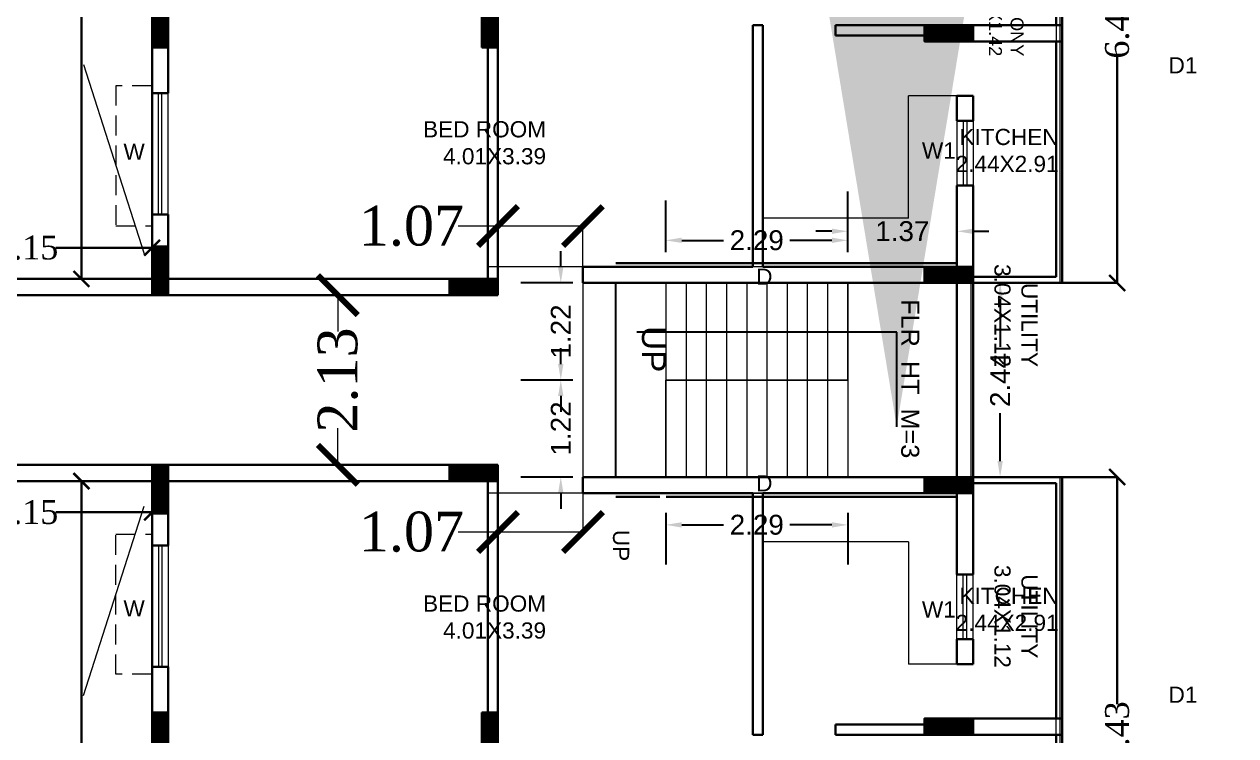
# Model space of a CAD drawing. Header units: metres. Extents: x 0 to 63445, y 32325 to 32915.
# Drawn here: x 63221.24 to 63236.46, y 32786.55 to 32795.49 of the extents above; entities that cross this region are included whole.
import ezdxf

# ---------------------------------------------------------------- set-up
doc = ezdxf.new("R2010")
doc.units = ezdxf.units.M
doc.header["$MEASUREMENT"] = 0
doc.header["$PDMODE"] = 34
doc.header["$PDSIZE"] = -10
for name, pattern in [('CONTINULUS', [0]), ('DASHED', [0.75, 0.5, -0.25]), ('DASHED2', [0.375, 0.25, -0.125])]:
    doc.linetypes.add(name, pattern=pattern)
doc.layers.get('0').update_dxf_attribs({"lineweight": 25})
for name, color, linetype, lineweight in [('BLK_1_FLR_0_BLT_UP_AREA_EXISTING', 14, 'DASHED', 9), ('BLK_1_FLR_0_EXIT_WIDTH_DOOR', 7, 'Continuous', 0), ('BLK_1_FLR_0_EXIT_WIDTH_STAIR', 7, 'Continuous', 0), ('BLK_1_FLR_0_STAIR_2', 7, 'Continuous', 0), ('BLK_1_FLR_0_STAIR_2_FLIGHT_2', 7, 'Continuous', 0), ('BLK_1_FLR_0_STAIR_2_LANDING_1', 7, 'Continuous', 0), ('BLK_1_FLR_0_UNITFA', 7, 'Continuous', 0), ('COLUMN', 1, 'Continuous', 30), ('DIM', 56, 'Continuous', 20), ('elev', 252, 'Continuous', 20), ('hatch', 251, 'Continuous', 20), ('STEPS', 114, 'Continuous', 20), ('TEXT-2', 65, 'Continuous', 18), ('wall', 7, 'Continuous', 30), ('window', 154, 'Continuous', 9)]:
    doc.layers.add(name, color=color, linetype=linetype, lineweight=lineweight)
doc.layers.add('BLK_1_FLR_0_STAIR_2_FLIGHT_1', color=7, linetype='Continuous', lineweight=0, true_color=0xffffff)
doc.layers.add('text', color=65, linetype='Continuous')
doc.styles.add('AutoDCRFont', font='arial.ttf')
doc.styles.add('PreDCRFont', font='arial.ttf', dxfattribs={"height": 0.25})
doc.styles.add('small int', font='arial.ttf', dxfattribs={"height": 18})
doc.styles.get("Standard").update_dxf_attribs({"font": 'arial.ttf', "height": 0.4})
doc.styles.add('style2', font='arial.ttf', dxfattribs={"height": 0.25})
doc.styles.add('TNR', font='times.ttf', dxfattribs={"height": 0.5})
doc.dimstyles.new('ARCHANA', dxfattribs={"dimscale": 0, "dimtxt": 0.5, "dimasz": 0.5, "dimexe": 0, "dimexo": 0, "dimgap": 0, "dimtad": 0, "dimzin": 0, "dimdsep": 46, "dimtxsty": 'TNR', "dimblk": 'ARCHTICK', "dimcen": 0.09, "dimclrd": 36, "dimclre": 36, "dimclrt": 7, "dimadec": 0, "dimazin": 0, "dimtfac": 1, "dimtofl": 0, "dimtmove": 0, "dimatfit": 3, "dimldrblk": 'ARCHTICK', "dimfxl": 1, "dimfrac": 2, "dimtolj": 1, "dimtzin": 0, "dimlwd": -1, "dimlwe": -1, "dimarcsym": 0})
doc.dimstyles.new('Copy of Standard2', dxfattribs={"dimtxt": 0.25, "dimasz": 0.2, "dimexe": 0.5, "dimexo": 0.3, "dimgap": 0.09, "dimtad": 0, "dimtoh": 1, "dimzin": 0, "dimdsep": 46, "dimtxsty": 'PreDCRFont', "dimcen": 0.025, "dimdle": 0.1, "dimadec": 0, "dimazin": 0, "dimtfac": 1, "dimtofl": 0, "dimtmove": 2, "dimatfit": 3, "dimfxl": 0.18, "dimtolj": 1, "dimtzin": 0, "dimarcsym": 0})
doc.dimstyles.new('STD', dxfattribs={"dimtxt": 10, "dimasz": 10, "dimexe": 0, "dimexo": 0, "dimgap": 0.09, "dimtad": 0, "dimdec": 0, "dimzin": 0, "dimdsep": 46, "dimlunit": 4, "dimtxsty": 'small int', "dimcen": 0.09, "dimclrd": 75, "dimclre": 75, "dimadec": 0, "dimazin": 0, "dimtfac": 1, "dimtdec": 0, "dimtofl": 0, "dimtmove": 0, "dimatfit": 3, "dimfxl": 1, "dimtolj": 1, "dimtzin": 0, "dimarcsym": 0})

# ---------------------------------------------------------------- blocks, each defined once
blk = doc.blocks.new('A$C7D115503')
at = {"layer": 'COLUMN', "ltscale": 3}
h = blk.add_hatch(dxfattribs=at)
h.set_pattern_fill('ANSI31', color=256, style=0)
h.paths.add_polyline_path([(-14.36, -11.59), (-6.36, -11.59), (-6.36, 12.41), (-14.36, 12.41)])
at = {"layer": 'COLUMN', "ltscale": 0.05}
for p, q in [((-14.36, 12.41), (-6.36, 12.41)), ((-14.36, 12.41), (-14.36, -11.59)), ((-6.36, 12.41), (-6.36, -11.59)), ((-6.36, -11.59), (-14.36, -11.59))]:
    blk.add_line(p, q, dxfattribs=at)
blk = doc.blocks.new('_ArchTick')
at = {"color": 0, "linetype": 'ByBlock', "const_width": 0.15}
blk.add_lwpolyline([(-0.5, -0.5), (0.5, 0.5)], dxfattribs=at)
blk = doc.blocks.new('*D211')
at = {"layer": 'Defpoints', "color": 0, "ltscale": 0.5, "transparency": 16777216}
for p in [(63219.694, 32792.682), (63219.694, 32792.29), (63222.843, 32792.29)]:
    blk.add_point(p, dxfattribs=at)
at = {"layer": 'wall', "color": 36, "ltscale": 0.5, "transparency": 16777216}
for p, q in [((63219.694, 32792.29), (63219.694, 32792.682)), ((63219.694, 32792.682), (63220.904, 32792.682)), ((63222.843, 32792.682), (63221.632, 32792.682)), ((63222.843, 32792.29), (63222.843, 32792.682))]:
    blk.add_line(p, q, dxfattribs=at)
at = {"layer": 'wall', "color": 36, "ltscale": 0.5, "transparency": 16777216, "xscale": 0.2, "yscale": 0.2, "zscale": 0.2, "rotation": 180}
blk.add_blockref('_ArchTick', (63219.694, 32792.682), dxfattribs=at)
at = {"layer": 'wall', "color": 36, "ltscale": 0.5, "transparency": 16777216, "xscale": 0.2, "yscale": 0.2, "zscale": 0.2}
blk.add_blockref('_ArchTick', (63222.843, 32792.682), dxfattribs=at)
at = {"layer": 'wall', "color": 7, "ltscale": 0.5, "transparency": 16777216, "insert": (63221.268, 32792.682), "char_height": 0.5, "attachment_point": 5, "style": 'TNR'}
blk.add_mtext('\\A1;{\\H0.6x;3.15}', dxfattribs=at)
blk = doc.blocks.new('*D212')
at = {"layer": 'Defpoints', "color": 0, "ltscale": 0.5, "transparency": 16777216}
for p in [(63221.955, 32802.129), (63222.843, 32802.129), (63222.843, 32792.29)]:
    blk.add_point(p, dxfattribs=at)
at = {"layer": 'wall', "color": 36, "ltscale": 0.5, "transparency": 16777216}
for p, q in [((63222.843, 32802.129), (63221.955, 32802.129)), ((63221.955, 32802.129), (63221.955, 32797.581)), ((63221.955, 32792.29), (63221.955, 32796.838)), ((63222.843, 32792.29), (63221.955, 32792.29))]:
    blk.add_line(p, q, dxfattribs=at)
at = {"layer": 'wall', "color": 36, "ltscale": 0.5, "transparency": 16777216, "xscale": 0.2, "yscale": 0.2, "zscale": 0.2}
for p, rotation in [((63221.955, 32802.129), 90), ((63221.955, 32792.29), 270)]:
    blk.add_blockref('_ArchTick', p, dxfattribs=dict(at, rotation=rotation))
at = {"layer": 'wall', "color": 7, "ltscale": 0.5, "transparency": 16777216, "insert": (63221.955, 32797.21), "char_height": 0.5, "attachment_point": 5, "rotation": 90, "style": 'TNR'}
blk.add_mtext('\\A1;{\\H0.6x;9.84}', dxfattribs=at)
blk = doc.blocks.new('*D176')
at = {"layer": 'Defpoints', "color": 0, "ltscale": 0.5, "transparency": 16777216}
for p in [(63234.251, 32798.67), (63234.967, 32798.67), (63234.251, 32792.239)]:
    blk.add_point(p, dxfattribs=at)
at = {"layer": 'wall', "color": 36, "ltscale": 0.5, "transparency": 16777216}
for p, q in [((63234.251, 32798.67), (63234.967, 32798.67)), ((63234.967, 32798.67), (63234.967, 32795.814)), ((63234.967, 32792.239), (63234.967, 32795.095)), ((63234.251, 32792.239), (63234.967, 32792.239))]:
    blk.add_line(p, q, dxfattribs=at)
at = {"layer": 'wall', "color": 36, "ltscale": 0.5, "transparency": 16777216, "xscale": 0.2, "yscale": 0.2, "zscale": 0.2}
for p, rotation in [((63234.967, 32798.67), 90), ((63234.967, 32792.239), 270)]:
    blk.add_blockref('_ArchTick', p, dxfattribs=dict(at, rotation=rotation))
at = {"layer": 'wall', "color": 7, "ltscale": 0.5, "transparency": 16777216, "insert": (63234.967, 32795.455), "char_height": 0.5, "attachment_point": 5, "rotation": 90, "style": 'TNR'}
blk.add_mtext('\\A1;{\\H0.6x;6.43}', dxfattribs=at)
blk = doc.blocks.new('*D189')
at = {"layer": 'Defpoints', "color": 0, "ltscale": 0.5, "transparency": 16777216}
for p in [(63219.694, 32789.75), (63222.843, 32789.75), (63219.694, 32789.358)]:
    blk.add_point(p, dxfattribs=at)
at = {"layer": 'wall', "color": 36, "ltscale": 0.5, "transparency": 16777216}
for p, q in [((63219.694, 32789.75), (63219.694, 32789.358)), ((63222.843, 32789.75), (63222.843, 32789.358)), ((63219.694, 32789.358), (63220.904, 32789.358)), ((63222.843, 32789.358), (63221.632, 32789.358))]:
    blk.add_line(p, q, dxfattribs=at)
at = {"layer": 'wall', "color": 36, "ltscale": 0.5, "transparency": 16777216, "xscale": 0.2, "yscale": 0.2, "zscale": 0.2, "rotation": 180}
blk.add_blockref('_ArchTick', (63219.694, 32789.358), dxfattribs=at)
at = {"layer": 'wall', "color": 36, "ltscale": 0.5, "transparency": 16777216, "xscale": 0.2, "yscale": 0.2, "zscale": 0.2}
blk.add_blockref('_ArchTick', (63222.843, 32789.358), dxfattribs=at)
at = {"layer": 'wall', "color": 7, "ltscale": 0.5, "transparency": 16777216, "insert": (63221.268, 32789.358), "char_height": 0.5, "attachment_point": 5, "style": 'TNR'}
blk.add_mtext('\\A1;{\\H0.6x;3.15}', dxfattribs=at)
blk = doc.blocks.new('*D190')
at = {"layer": 'Defpoints', "color": 0, "ltscale": 0.5, "transparency": 16777216}
for p in [(63222.843, 32789.75), (63221.955, 32779.911), (63222.843, 32779.911)]:
    blk.add_point(p, dxfattribs=at)
at = {"layer": 'wall', "color": 36, "ltscale": 0.5, "transparency": 16777216}
for p, q in [((63222.843, 32789.75), (63221.955, 32789.75)), ((63221.955, 32789.75), (63221.955, 32785.202)), ((63221.955, 32779.911), (63221.955, 32784.46)), ((63222.843, 32779.911), (63221.955, 32779.911))]:
    blk.add_line(p, q, dxfattribs=at)
at = {"layer": 'wall', "color": 36, "ltscale": 0.5, "transparency": 16777216, "xscale": 0.2, "yscale": 0.2, "zscale": 0.2}
for p, rotation in [((63221.955, 32789.75), 90), ((63221.955, 32779.911), 270)]:
    blk.add_blockref('_ArchTick', p, dxfattribs=dict(at, rotation=rotation))
at = {"layer": 'wall', "color": 7, "ltscale": 0.5, "transparency": 16777216, "insert": (63221.955, 32784.831), "char_height": 0.5, "attachment_point": 5, "rotation": 90, "style": 'TNR'}
blk.add_mtext('\\A1;{\\H0.6x;9.84}', dxfattribs=at)
blk = doc.blocks.new('*D192')
at = {"layer": 'Defpoints', "color": 0, "ltscale": 0.5, "transparency": 16777216}
for p in [(63234.251, 32789.801), (63234.251, 32783.37), (63234.967, 32783.37)]:
    blk.add_point(p, dxfattribs=at)
at = {"layer": 'wall', "color": 36, "ltscale": 0.5, "transparency": 16777216}
for p, q in [((63234.251, 32789.801), (63234.967, 32789.801)), ((63234.967, 32789.801), (63234.967, 32786.945)), ((63234.967, 32783.37), (63234.967, 32786.226)), ((63234.251, 32783.37), (63234.967, 32783.37))]:
    blk.add_line(p, q, dxfattribs=at)
at = {"layer": 'wall', "color": 36, "ltscale": 0.5, "transparency": 16777216, "xscale": 0.2, "yscale": 0.2, "zscale": 0.2}
for p, rotation in [((63234.967, 32789.801), 90), ((63234.967, 32783.37), 270)]:
    blk.add_blockref('_ArchTick', p, dxfattribs=dict(at, rotation=rotation))
at = {"layer": 'wall', "color": 7, "ltscale": 0.5, "transparency": 16777216, "insert": (63234.967, 32786.586), "char_height": 0.5, "attachment_point": 5, "rotation": 90, "style": 'TNR'}
blk.add_mtext('\\A1;{\\H0.6x;6.43}', dxfattribs=at)
blk = doc.blocks.new('*D329')
at = {"layer": 'BLK_1_FLR_0_EXIT_WIDTH_STAIR', "color": 36, "ltscale": 0.5, "transparency": 16777216}
for p, q in [((63224.516, 32792.087), (63225.176, 32792.087)), ((63225.176, 32792.087), (63225.176, 32791.628)), ((63225.176, 32789.953), (63225.176, 32790.413)), ((63224.516, 32789.953), (63225.176, 32789.953))]:
    blk.add_line(p, q, dxfattribs=at)
at = {"layer": 'Defpoints', "color": 0, "ltscale": 0.5, "transparency": 16777216}
for p in [(63224.516, 32792.087), (63225.176, 32792.087), (63224.516, 32789.953)]:
    blk.add_point(p, dxfattribs=at)
at = {"layer": 'BLK_1_FLR_0_EXIT_WIDTH_STAIR', "color": 36, "ltscale": 0.5, "transparency": 16777216, "xscale": 0.5, "yscale": 0.5, "zscale": 0.5}
for p, rotation in [((63225.176, 32792.087), 90), ((63225.176, 32789.953), 270)]:
    blk.add_blockref('_ArchTick', p, dxfattribs=dict(at, rotation=rotation))
at = {"layer": 'BLK_1_FLR_0_EXIT_WIDTH_STAIR', "color": 7, "ltscale": 0.5, "transparency": 16777216, "insert": (63225.176, 32791.02), "char_height": 0.5, "attachment_point": 5, "rotation": 90, "style": 'TNR'}
blk.add_mtext('\\A1;2.13', dxfattribs=at)
blk = doc.blocks.new('*D347')
at = {"layer": 'BLK_1_FLR_0_STAIR_2_FLIGHT_1', "color": 0, "linetype": 'Continuous', "lineweight": -2, "transparency": 16777216}
for p, q in [((63229.296, 32792.625), (63229.296, 32793.275)), ((63231.582, 32792.625), (63231.582, 32793.275)), ((63229.496, 32792.775), (63230.022, 32792.775)), ((63231.382, 32792.775), (63230.856, 32792.775))]:
    blk.add_line(p, q, dxfattribs=at)
at = {"layer": 'BLK_1_FLR_0_STAIR_2_FLIGHT_1', "color": 0, "linetype": 'Continuous', "transparency": 16777216}
for points in [[(63229.496, 32792.809), (63229.496, 32792.742), (63229.296, 32792.775)], [(63231.382, 32792.809), (63231.382, 32792.742), (63231.582, 32792.775)]]:
    blk.add_solid(points, dxfattribs=at)
at = {"layer": 'Defpoints', "color": 0, "linetype": 'Continuous', "transparency": 16777216}
for p in [(63229.296, 32792.775), (63229.296, 32792.239), (63231.582, 32792.239)]:
    blk.add_point(p, dxfattribs=at)
at = {"layer": 'BLK_1_FLR_0_STAIR_2_FLIGHT_1', "color": 0, "linetype": 'Continuous', "transparency": 16777216, "insert": (63230.439, 32792.775), "char_height": 0.25, "attachment_point": 5, "style": 'PreDCRFont'}
blk.add_mtext('\\A1;2.29', dxfattribs=at)
blk = doc.blocks.new('*D348')
at = {"layer": 'BLK_1_FLR_0_STAIR_2_FLIGHT_1', "color": 0, "linetype": 'Continuous', "lineweight": -2, "transparency": 16777216}
for p, q in [((63227.977, 32792.439), (63227.977, 32792.639)), ((63228.127, 32792.239), (63227.477, 32792.239)), ((63228.127, 32791.02), (63227.477, 32791.02)), ((63227.977, 32790.82), (63227.977, 32790.62))]:
    blk.add_line(p, q, dxfattribs=at)
at = {"layer": 'BLK_1_FLR_0_STAIR_2_FLIGHT_1', "color": 0, "linetype": 'Continuous', "transparency": 16777216}
for points in [[(63227.943, 32792.439), (63228.01, 32792.439), (63227.977, 32792.239)], [(63227.943, 32790.82), (63228.01, 32790.82), (63227.977, 32791.02)]]:
    blk.add_solid(points, dxfattribs=at)
at = {"layer": 'Defpoints', "color": 0, "linetype": 'Continuous', "transparency": 16777216}
for p in [(63229.296, 32792.239), (63227.977, 32791.02), (63229.296, 32791.02)]:
    blk.add_point(p, dxfattribs=at)
at = {"layer": 'BLK_1_FLR_0_STAIR_2_FLIGHT_1', "color": 0, "linetype": 'Continuous', "transparency": 16777216, "insert": (63227.977, 32791.63), "char_height": 0.25, "attachment_point": 5, "rotation": 90, "style": 'PreDCRFont'}
blk.add_mtext('\\A1;1.22', dxfattribs=at)
blk = doc.blocks.new('*D349')
at = {"layer": 'BLK_1_FLR_0_STAIR_2_FLIGHT_2', "color": 0, "linetype": 'Continuous', "lineweight": -2, "transparency": 16777216}
for p, q in [((63229.296, 32789.35), (63229.296, 32788.7)), ((63231.582, 32789.35), (63231.582, 32788.7)), ((63229.496, 32789.2), (63230.022, 32789.2)), ((63231.382, 32789.2), (63230.856, 32789.2))]:
    blk.add_line(p, q, dxfattribs=at)
at = {"layer": 'BLK_1_FLR_0_STAIR_2_FLIGHT_2', "color": 0, "linetype": 'Continuous', "transparency": 16777216}
for points in [[(63229.496, 32789.233), (63229.496, 32789.166), (63229.296, 32789.2)], [(63231.382, 32789.233), (63231.382, 32789.166), (63231.582, 32789.2)]]:
    blk.add_solid(points, dxfattribs=at)
at = {"layer": 'Defpoints', "color": 0, "linetype": 'Continuous', "transparency": 16777216}
for p in [(63229.296, 32789.801), (63231.582, 32789.801), (63229.296, 32789.2)]:
    blk.add_point(p, dxfattribs=at)
at = {"layer": 'BLK_1_FLR_0_STAIR_2_FLIGHT_2', "color": 0, "linetype": 'Continuous', "transparency": 16777216, "insert": (63230.439, 32789.2), "char_height": 0.25, "attachment_point": 5, "style": 'PreDCRFont'}
blk.add_mtext('\\A1;2.29', dxfattribs=at)
blk = doc.blocks.new('*D350')
at = {"layer": 'BLK_1_FLR_0_STAIR_2_FLIGHT_2', "color": 0, "linetype": 'Continuous', "lineweight": -2, "transparency": 16777216}
for p, q in [((63227.977, 32791.22), (63227.977, 32791.42)), ((63228.127, 32791.02), (63227.477, 32791.02)), ((63228.127, 32789.801), (63227.477, 32789.801)), ((63227.977, 32789.601), (63227.977, 32789.401))]:
    blk.add_line(p, q, dxfattribs=at)
at = {"layer": 'BLK_1_FLR_0_STAIR_2_FLIGHT_2', "color": 0, "linetype": 'Continuous', "transparency": 16777216}
for points in [[(63227.943, 32791.22), (63228.01, 32791.22), (63227.977, 32791.02)], [(63227.943, 32789.601), (63228.01, 32789.601), (63227.977, 32789.801)]]:
    blk.add_solid(points, dxfattribs=at)
at = {"layer": 'Defpoints', "color": 0, "linetype": 'Continuous', "transparency": 16777216}
for p in [(63229.296, 32791.02), (63227.977, 32789.801), (63228.696, 32789.801)]:
    blk.add_point(p, dxfattribs=at)
at = {"layer": 'BLK_1_FLR_0_STAIR_2_FLIGHT_2', "color": 0, "linetype": 'Continuous', "transparency": 16777216, "insert": (63227.977, 32790.411), "char_height": 0.25, "attachment_point": 5, "rotation": 90, "style": 'PreDCRFont'}
blk.add_mtext('\\A1;1.22', dxfattribs=at)
blk = doc.blocks.new('*D351')
at = {"layer": 'BLK_1_FLR_0_STAIR_2_LANDING_1', "color": 0, "lineweight": -2, "transparency": 16777216}
for p, q in [((63231.582, 32792.739), (63231.582, 32793.389)), ((63232.954, 32792.739), (63232.954, 32793.389)), ((63231.382, 32792.889), (63231.182, 32792.889)), ((63233.154, 32792.889), (63233.354, 32792.889))]:
    blk.add_line(p, q, dxfattribs=at)
at = {"layer": 'BLK_1_FLR_0_STAIR_2_LANDING_1', "color": 0, "transparency": 16777216}
for points in [[(63231.382, 32792.922), (63231.382, 32792.856), (63231.582, 32792.889)], [(63233.154, 32792.922), (63233.154, 32792.856), (63232.954, 32792.889)]]:
    blk.add_solid(points, dxfattribs=at)
at = {"layer": 'Defpoints', "color": 0, "transparency": 16777216}
for p in [(63232.954, 32792.889), (63231.582, 32792.239), (63232.954, 32792.239)]:
    blk.add_point(p, dxfattribs=at)
at = {"layer": 'BLK_1_FLR_0_STAIR_2_LANDING_1', "color": 0, "transparency": 16777216, "insert": (63232.268, 32792.889), "char_height": 0.25, "attachment_point": 5, "style": 'PreDCRFont'}
blk.add_mtext('\\A1;1.37', dxfattribs=at)
blk = doc.blocks.new('*D352')
at = {"layer": 'BLK_1_FLR_0_STAIR_2_LANDING_1', "color": 0, "lineweight": -2, "transparency": 16777216}
for p, q in [((63233.346, 32792.239), (63233.996, 32792.239)), ((63233.496, 32792.039), (63233.496, 32791.436)), ((63233.496, 32790.001), (63233.496, 32790.604)), ((63233.346, 32789.801), (63233.996, 32789.801))]:
    blk.add_line(p, q, dxfattribs=at)
at = {"layer": 'BLK_1_FLR_0_STAIR_2_LANDING_1', "color": 0, "transparency": 16777216}
for points in [[(63233.463, 32792.039), (63233.53, 32792.039), (63233.496, 32792.239)], [(63233.463, 32790.001), (63233.53, 32790.001), (63233.496, 32789.801)]]:
    blk.add_solid(points, dxfattribs=at)
at = {"layer": 'Defpoints', "color": 0, "transparency": 16777216}
for p in [(63232.954, 32792.239), (63232.954, 32789.801), (63233.496, 32789.801)]:
    blk.add_point(p, dxfattribs=at)
at = {"layer": 'BLK_1_FLR_0_STAIR_2_LANDING_1', "color": 0, "transparency": 16777216, "insert": (63233.496, 32791.02), "char_height": 0.25, "attachment_point": 5, "rotation": 90, "style": 'PreDCRFont'}
blk.add_mtext('\\A1;2.44', dxfattribs=at)
blk = doc.blocks.new('*D438')
at = {"layer": 'Defpoints', "color": 0, "ltscale": 3, "transparency": 16777216}
for p in [(0.832, 32800.914), (63266.308, 32800.914), (0, 32788.163)]:
    blk.add_point(p, dxfattribs=at)
at = {"layer": 'DIM', "ltscale": 3, "transparency": 16777216}
for p, q in [((5.832, 32800.914), (0.832, 32800.914)), ((0.832, 32800.914), (0.832, 32794.933)), ((0.832, 32788.163), (0.832, 32794.144)), ((0, 32788.163), (0.832, 32788.163))]:
    blk.add_line(p, q, dxfattribs=at)
at = {"layer": 'DIM', "ltscale": 3, "transparency": 16777216, "xscale": 0.05, "yscale": 0.05, "zscale": 0.05}
for p, rotation in [((0.832, 32800.914), 90), ((0.832, 32788.163), 270)]:
    blk.add_blockref('_ArchTick', p, dxfattribs=dict(at, rotation=rotation))
at = {"layer": 'DIM', "color": 7, "ltscale": 3, "transparency": 16777216, "insert": (0.832, 32794.538), "char_height": 0.4, "attachment_point": 5, "rotation": 90}
blk.add_mtext('\\A1;{\\H0.6x;12.75}', dxfattribs=at)
blk = doc.blocks.new('*D458')
at = {"layer": 'BLK_1_FLR_0_EXIT_WIDTH_DOOR', "color": 36, "ltscale": 0.5, "transparency": 16777216}
for p, q in [((63227.188, 32792.954), (63226.688, 32792.954)), ((63227.188, 32792.443), (63227.188, 32792.954)), ((63228.255, 32792.954), (63227.188, 32792.954)), ((63228.255, 32792.443), (63228.255, 32792.954))]:
    blk.add_line(p, q, dxfattribs=at)
at = {"layer": 'Defpoints', "color": 0, "ltscale": 0.5, "transparency": 16777216}
for p in [(63227.188, 32792.954), (63227.188, 32792.443), (63228.255, 32792.443)]:
    blk.add_point(p, dxfattribs=at)
at = {"layer": 'BLK_1_FLR_0_EXIT_WIDTH_DOOR', "color": 36, "ltscale": 0.5, "transparency": 16777216, "xscale": 0.5, "yscale": 0.5, "zscale": 0.5, "rotation": 180}
blk.add_blockref('_ArchTick', (63227.188, 32792.954), dxfattribs=at)
at = {"layer": 'BLK_1_FLR_0_EXIT_WIDTH_DOOR', "color": 36, "ltscale": 0.5, "transparency": 16777216, "xscale": 0.5, "yscale": 0.5, "zscale": 0.5}
blk.add_blockref('_ArchTick', (63228.255, 32792.954), dxfattribs=at)
at = {"layer": 'BLK_1_FLR_0_EXIT_WIDTH_DOOR', "color": 7, "ltscale": 0.5, "transparency": 16777216, "insert": (63226.101, 32792.954), "char_height": 0.5, "attachment_point": 5, "style": 'TNR'}
blk.add_mtext('\\A1;1.07', dxfattribs=at)
blk = doc.blocks.new('*D459')
at = {"layer": 'BLK_1_FLR_0_EXIT_WIDTH_DOOR', "color": 36, "ltscale": 0.5, "transparency": 16777216}
for p, q in [((63227.188, 32789.598), (63227.188, 32789.11)), ((63228.255, 32789.598), (63228.255, 32789.11)), ((63227.188, 32789.11), (63226.688, 32789.11)), ((63228.255, 32789.11), (63227.188, 32789.11))]:
    blk.add_line(p, q, dxfattribs=at)
at = {"layer": 'Defpoints', "color": 0, "ltscale": 0.5, "transparency": 16777216}
for p in [(63227.188, 32789.598), (63228.255, 32789.598), (63227.188, 32789.11)]:
    blk.add_point(p, dxfattribs=at)
at = {"layer": 'BLK_1_FLR_0_EXIT_WIDTH_DOOR', "color": 36, "ltscale": 0.5, "transparency": 16777216, "xscale": 0.5, "yscale": 0.5, "zscale": 0.5, "rotation": 180}
blk.add_blockref('_ArchTick', (63227.188, 32789.11), dxfattribs=at)
at = {"layer": 'BLK_1_FLR_0_EXIT_WIDTH_DOOR', "color": 36, "ltscale": 0.5, "transparency": 16777216, "xscale": 0.5, "yscale": 0.5, "zscale": 0.5}
blk.add_blockref('_ArchTick', (63228.255, 32789.11), dxfattribs=at)
at = {"layer": 'BLK_1_FLR_0_EXIT_WIDTH_DOOR', "color": 7, "ltscale": 0.5, "transparency": 16777216, "insert": (63226.101, 32789.11), "char_height": 0.5, "attachment_point": 5, "style": 'TNR'}
blk.add_mtext('\\A1;1.07', dxfattribs=at)

msp = doc.modelspace()

# ---------------------------------------------------------------- linework, layer by layer
at = {"layer": 'BLK_1_FLR_0_BLT_UP_AREA_EXISTING', "color": 14, "linetype": 'CONTINULUS', "ltscale": 0.05}
msp.add_lwpolyline([(63184.3347, 32779.9103), (63233.1315, 32779.9103), (63233.1315, 32781.5192), (63233.7411, 32781.5192), (63233.7411, 32783.3692), (63234.2507, 32783.3692), (63234.2507, 32789.7998), (63233.1315, 32789.7998), (63233.1315, 32792.2383), (63234.2507, 32792.2383), (63234.2507, 32798.6689), (63233.7411, 32798.6689), (63233.7411, 32800.5189), (63233.1315, 32800.5189), (63233.1315, 32802.1278), (63170.8719, 32802.1278)], dxfattribs=at)
at = {"layer": 'BLK_1_FLR_0_STAIR_2'}
msp.add_lwpolyline([(63228.2545, 32792.4426), (63228.2545, 32789.5977), (63233.1569, 32789.5977), (63233.1569, 32792.4426)], close=True, dxfattribs=at)
at = {"layer": 'BLK_1_FLR_0_STAIR_2_FLIGHT_1', "color": 3}
for p, q in [((63229.296, 32792.2394), (63229.296, 32791.0201)), ((63229.55, 32792.2394), (63229.55, 32791.0201)), ((63229.804, 32792.2394), (63229.804, 32791.0201)), ((63230.058, 32792.2394), (63230.058, 32791.0201)), ((63230.312, 32792.2394), (63230.312, 32791.0201)), ((63230.566, 32792.2394), (63230.566, 32791.0201)), ((63230.82, 32792.2394), (63230.82, 32791.0201)), ((63231.074, 32792.2394), (63231.074, 32791.0201)), ((63231.328, 32792.2394), (63231.328, 32791.0201)), ((63231.582, 32792.2394), (63231.582, 32791.0201))]:
    msp.add_line(p, q, dxfattribs=at)
at = {"layer": 'BLK_1_FLR_0_STAIR_2_FLIGHT_1'}
msp.add_lwpolyline([(63229.296, 32792.2394), (63229.296, 32791.0201), (63231.582, 32791.0201), (63231.582, 32792.2394)], close=True, dxfattribs=at)
at = {"layer": 'BLK_1_FLR_0_STAIR_2_FLIGHT_2', "color": 3}
for p, q in [((63229.296, 32791.0201), (63229.296, 32789.8009)), ((63229.55, 32791.0201), (63229.55, 32789.8009)), ((63229.804, 32791.0201), (63229.804, 32789.8009)), ((63230.058, 32791.0201), (63230.058, 32789.8009)), ((63230.312, 32791.0201), (63230.312, 32789.8009)), ((63230.566, 32791.0201), (63230.566, 32789.8009)), ((63230.82, 32791.0201), (63230.82, 32789.8009)), ((63231.074, 32791.0201), (63231.074, 32789.8009)), ((63231.328, 32791.0201), (63231.328, 32789.8009)), ((63231.582, 32791.0201), (63231.582, 32789.8009))]:
    msp.add_line(p, q, dxfattribs=at)
at = {"layer": 'BLK_1_FLR_0_STAIR_2_FLIGHT_2'}
msp.add_lwpolyline([(63229.296, 32789.8009), (63229.296, 32791.0201), (63231.582, 32791.0201), (63231.582, 32789.8009)], close=True, dxfattribs=at)
at = {"layer": 'BLK_1_FLR_0_STAIR_2_LANDING_1'}
msp.add_lwpolyline([(63231.582, 32792.2394), (63231.582, 32789.8009), (63232.9537, 32789.8009), (63232.9537, 32792.2394)], close=True, dxfattribs=at)
at = {"layer": 'BLK_1_FLR_0_UNITFA', "color": 3, "ltscale": 0.5}
for points in [[(63234.1999, 32792.3156), (63233.1569, 32792.3156), (63233.1569, 32792.4426), (63227.0607, 32792.4426), (63227.0607, 32792.2902), (63223.0458, 32792.2902), (63223.0458, 32801.9256), (63232.9537, 32801.9256), (63232.9537, 32800.3168), (63233.5642, 32800.3168), (63233.5633, 32798.5387), (63234.1999, 32798.5387), (63234.1999, 32792.3156)], [(63234.1999, 32789.7247), (63233.1569, 32789.7247), (63233.1569, 32789.5977), (63227.0607, 32789.5977), (63227.0607, 32789.7501), (63223.0458, 32789.7501), (63223.0458, 32780.1146), (63232.9537, 32780.1146), (63232.9537, 32781.7235), (63233.5642, 32781.7235), (63233.5633, 32783.5015), (63234.1999, 32783.5015), (63234.1999, 32789.7247)]]:
    msp.add_lwpolyline(points, close=True, dxfattribs=at)
at = {"layer": 'elev', "ltscale": 0.05}
for p, q in [((63232.344, 32793.0522), (63232.344, 32794.5889)), ((63232.9537, 32794.5889), (63232.344, 32794.5889)), ((63232.344, 32793.0522), (63230.5152, 32793.0522)), ((63232.344, 32788.9881), (63230.5152, 32788.9881)), ((63232.344, 32788.9881), (63232.344, 32787.4513)), ((63232.9537, 32787.4513), (63232.344, 32787.4513))]:
    msp.add_line(p, q, dxfattribs=at)
at = {"layer": 'hatch', "linetype": 'DASHED2', "ltscale": 10}
for p, q in [((63219.694, 32802.1278), (63222.8426, 32792.2902)), ((63219.694, 32779.9125), (63222.8426, 32789.7501))]:
    msp.add_line(p, q, dxfattribs=at)
at = {"layer": 'STEPS'}
for p, q in [((63229.296, 32792.2394), (63229.296, 32789.8009)), ((63229.55, 32792.2394), (63229.55, 32789.8009)), ((63229.804, 32792.2394), (63229.804, 32789.8009)), ((63230.058, 32792.2394), (63230.058, 32789.8009)), ((63230.312, 32792.2394), (63230.312, 32789.8009)), ((63230.566, 32792.2394), (63230.566, 32789.8009)), ((63230.82, 32792.2394), (63230.82, 32789.8009)), ((63231.074, 32792.2394), (63231.074, 32789.8009)), ((63231.328, 32792.2394), (63231.328, 32789.8009)), ((63231.582, 32792.2394), (63231.582, 32789.8009)), ((63231.582, 32791.0201), (63229.296, 32791.0201))]:
    msp.add_line(p, q, dxfattribs=at)
at = {"layer": 'text', "linetype": 'Continuous'}
msp.add_line((63228.6685, 32789.8009), (63228.6685, 32792.2394), dxfattribs=at)
at = {"layer": 'wall', "ltscale": 0.05}
for p, q in [((63234.2761, 32795.478), (63234.2761, 32798.67)), ((63234.1999, 32795.478), (63234.1999, 32798.5938)), ((63222.8426, 32794.6241), (63222.8426, 32796.3042)), ((63223.0458, 32794.6241), (63223.0458, 32795.6812)), ((63230.3882, 32792.4426), (63230.3882, 32795.478)), ((63230.3882, 32795.478), (63230.5152, 32795.478)), ((63230.3882, 32795.478), (63230.5152, 32795.478)), ((63230.5152, 32792.4426), (63230.5152, 32795.478)), ((63231.4296, 32795.351), (63231.4296, 32795.478)), ((63231.4296, 32795.478), (63232.9537, 32795.478)), ((63231.4296, 32795.478), (63233.1569, 32795.478)), ((63233.1569, 32795.2748), (63233.1569, 32795.478)), ((63233.1569, 32795.478), (63233.1569, 32795.2748)), ((63227.0607, 32792.2902), (63227.0607, 32795.4272)), ((63227.1877, 32792.087), (63227.1877, 32795.4272)), ((63231.4296, 32795.351), (63232.9537, 32795.351)), ((63231.4296, 32795.351), (63232.9537, 32795.351)), ((63232.9537, 32795.2748), (63232.9537, 32795.351)), ((63234.1999, 32792.3156), (63234.1999, 32795.2748)), ((63234.2761, 32792.2394), (63234.2761, 32795.2748)), ((63232.9537, 32794.5889), (63233.1569, 32794.5889)), ((63232.9537, 32794.2772), (63232.9537, 32794.5889)), ((63233.1569, 32794.2772), (63233.1569, 32794.5889)), ((63233.1569, 32794.5889), (63233.1569, 32794.2772)), ((63232.9537, 32792.4426), (63232.9537, 32793.4652)), ((63233.1569, 32793.4652), (63233.1569, 32792.2394)), ((63222.8426, 32792.6966), (63222.8426, 32793.1001)), ((63223.0458, 32792.6966), (63223.0458, 32793.1001)), ((63228.2545, 32792.2394), (63228.2545, 32792.4426)), ((63230.3882, 32792.4426), (63228.2545, 32792.4426)), ((63232.9537, 32792.4426), (63230.5152, 32792.4426)), ((63228.2545, 32792.2394), (63232.9537, 32792.2394)), ((63232.9537, 32792.2394), (63228.2545, 32792.2394)), ((63227.1877, 32789.9533), (63227.1877, 32786.6131)), ((63227.0607, 32789.7501), (63227.0607, 32786.6131)), ((63228.2545, 32789.8009), (63232.9537, 32789.8009)), ((63228.2545, 32789.8009), (63228.2545, 32789.5977)), ((63232.9537, 32789.8009), (63228.2545, 32789.8009)), ((63233.1569, 32788.5751), (63233.1569, 32789.8009)), ((63234.1999, 32789.7247), (63234.1999, 32786.7655)), ((63234.2761, 32789.8009), (63234.2761, 32786.7655)), ((63230.3882, 32789.5977), (63228.2545, 32789.5977)), ((63230.3882, 32789.5977), (63230.3882, 32786.5623)), ((63230.5152, 32789.5977), (63230.5152, 32786.5623)), ((63232.9537, 32789.5977), (63230.5152, 32789.5977)), ((63232.9537, 32789.5977), (63232.9537, 32788.5751)), ((63222.8426, 32789.3437), (63222.8426, 32788.9402)), ((63223.0458, 32789.3437), (63223.0458, 32788.9402)), ((63232.9537, 32787.7631), (63232.9537, 32787.4513)), ((63233.1569, 32787.7631), (63233.1569, 32787.4513)), ((63233.1569, 32787.4513), (63233.1569, 32787.7631)), ((63222.8426, 32787.4161), (63222.8426, 32785.736)), ((63223.0458, 32787.4161), (63223.0458, 32786.3591)), ((63232.9537, 32787.4513), (63233.1569, 32787.4513)), ((63231.4296, 32786.6893), (63231.4296, 32786.5623)), ((63231.4296, 32786.6893), (63232.9537, 32786.6893)), ((63231.4296, 32786.6893), (63232.9537, 32786.6893)), ((63232.9537, 32786.7655), (63232.9537, 32786.6893)), ((63233.1569, 32786.7655), (63233.1569, 32786.5623)), ((63233.1569, 32786.5623), (63233.1569, 32786.7655)), ((63230.3882, 32786.5623), (63230.5152, 32786.5623)), ((63230.3882, 32786.5623), (63230.5152, 32786.5623)), ((63231.4296, 32786.5623), (63232.9537, 32786.5623)), ((63231.4296, 32786.5623), (63233.1569, 32786.5623)), ((63234.1999, 32786.5623), (63234.1999, 32783.4465)), ((63234.2761, 32786.5623), (63234.2761, 32783.3703))]:
    msp.add_line(p, q, dxfattribs=at)
at = {"layer": 'wall'}
for p, q in [((63233.1569, 32795.478), (63234.2761, 32795.478)), ((63234.2761, 32795.478), (63234.2761, 32795.2748)), ((63233.1569, 32795.2748), (63234.2761, 32795.2748)), ((63222.8426, 32792.2902), (63214.2547, 32792.2902)), ((63226.9845, 32792.2902), (63223.0458, 32792.2902)), ((63233.1569, 32792.3156), (63234.1999, 32792.3156)), ((63232.9537, 32792.2394), (63232.9537, 32789.8009)), ((63233.1569, 32792.2394), (63233.1569, 32789.8009)), ((63233.1569, 32792.2394), (63234.2761, 32792.2394)), ((63222.8426, 32792.087), (63214.2547, 32792.087)), ((63226.9845, 32792.087), (63223.0458, 32792.087)), ((63222.8426, 32789.9533), (63214.2547, 32789.9533)), ((63226.9845, 32789.9533), (63223.0458, 32789.9533)), ((63222.8426, 32789.7501), (63214.2547, 32789.7501)), ((63226.9845, 32789.7501), (63223.0458, 32789.7501)), ((63233.1569, 32789.8009), (63234.2761, 32789.8009)), ((63233.1569, 32789.7247), (63234.1999, 32789.7247)), ((63233.1569, 32786.7655), (63234.2761, 32786.7655)), ((63234.2761, 32786.5623), (63234.2761, 32786.7655)), ((63233.1569, 32786.5623), (63234.2761, 32786.5623))]:
    msp.add_line(p, q, dxfattribs=at)
at = {"layer": 'wall', "ltscale": 3}
for p, q in [((63223.0458, 32794.6241), (63222.8426, 32794.6241)), ((63233.1569, 32794.2772), (63232.9537, 32794.2772)), ((63233.1569, 32793.4652), (63232.9537, 32793.4652)), ((63223.0458, 32793.1001), (63222.8426, 32793.1001)), ((63223.0458, 32788.9402), (63222.8426, 32788.9402)), ((63233.1569, 32788.5751), (63232.9537, 32788.5751)), ((63233.1569, 32787.7631), (63232.9537, 32787.7631)), ((63223.0458, 32787.4161), (63222.8426, 32787.4161))]:
    msp.add_line(p, q, dxfattribs=at)
at = {"layer": 'wall', "linetype": 'Continuous'}
for p, q in [((63228.6685, 32792.4894), (63232.9537, 32792.4894)), ((63229.2215, 32789.5509), (63228.6685, 32789.5509)), ((63232.9537, 32789.5509), (63229.3005, 32789.5509))]:
    msp.add_line(p, q, dxfattribs=at)
at = {"layer": 'wall', "ltscale": 0.5}
msp.add_lwpolyline([(63219.694, 32792.2902), (63222.8426, 32792.2902), (63222.8426, 32802.1289), (63233.1569, 32802.1289), (63233.1569, 32800.52), (63233.7665, 32800.52), (63233.7665, 32798.67), (63234.2761, 32798.67), (63234.2761, 32792.2394), (63233.1569, 32792.2394), (63233.1569, 32789.8009), (63234.2761, 32789.8009), (63234.2761, 32783.3703), (63233.7665, 32783.3703), (63233.7665, 32781.5203), (63233.1569, 32781.5203), (63233.1569, 32779.9114), (63222.8426, 32779.9114), (63222.8426, 32789.7501), (63219.694, 32789.7501)], dxfattribs=at)
at = {"layer": 'window'}
for p, q in [((63222.8426, 32793.1001), (63222.8426, 32794.6232)), ((63222.9225, 32793.1001), (63222.9225, 32794.6232)), ((63222.9658, 32793.1001), (63222.9658, 32794.6232)), ((63223.0458, 32793.1001), (63223.0458, 32794.6232)), ((63232.9537, 32794.2772), (63232.9537, 32793.4652)), ((63233.0336, 32794.2772), (63233.0336, 32793.4652)), ((63233.0769, 32794.2772), (63233.0769, 32793.4652)), ((63233.1569, 32794.2772), (63233.1569, 32793.4652)), ((63222.8426, 32788.9402), (63222.8426, 32787.417)), ((63222.9225, 32788.9402), (63222.9225, 32787.417)), ((63222.9658, 32788.9402), (63222.9658, 32787.417)), ((63223.0458, 32788.9402), (63223.0458, 32787.417)), ((63232.9537, 32787.7631), (63232.9537, 32788.5751)), ((63233.0336, 32787.7631), (63233.0336, 32788.5751)), ((63233.0769, 32787.7631), (63233.0769, 32788.5751)), ((63233.1569, 32787.7631), (63233.1569, 32788.5751))]:
    msp.add_line(p, q, dxfattribs=at)
at = {"layer": 'window', "color": 8, "linetype": 'DASHED2'}
for points in [[(63222.8426, 32794.7179), (63222.3854, 32794.7179), (63222.3854, 32792.9557), (63222.8426, 32792.9557)], [(63222.8426, 32787.3224), (63222.3854, 32787.3224), (63222.3854, 32789.0845), (63222.8426, 32789.0845)]]:
    msp.add_lwpolyline(points, dxfattribs=at)

# ---------------------------------------------------------------- block references
at = {"layer": 'COLUMN', "ltscale": 0.05, "yscale": 0.025400733691282, "zscale": 0.025400733691282}
for p, xscale, rotation in [((63222.6809, 32795.5139), 0.025400733691282, 180), ((63226.8229, 32795.5139), 0.025400733691282, 180), ((63232.8415, 32795.1131), 0.025400733691282, 270), ((63222.6809, 32792.4023), 0.025400733691282, 180), ((63232.8415, 32792.0777), 0.025400733691282, 270), ((63226.8724, 32791.9253), 0.025400733691282, 270), ((63226.8724, 32790.1149), -0.025400733691282, 270), ((63232.8415, 32789.9625), -0.025400733691282, 270), ((63232.8415, 32786.9271), -0.025400733691282, 270)]:
    msp.add_blockref('A$C7D115503', p, dxfattribs=dict(at, xscale=xscale, rotation=rotation))
at = {"layer": 'COLUMN', "ltscale": 0.05, "xscale": -0.025400733691282, "yscale": 0.025400733691282, "zscale": 0.025400733691282}
for p in [(63222.6809, 32789.638), (63222.6809, 32786.5264), (63226.8229, 32786.5264)]:
    msp.add_blockref('A$C7D115503', p, dxfattribs=at)

# ---------------------------------------------------------------- texts
at = {"linetype": 'Continuous', "style": 'style2'}
msp.add_text('UP', height=0.3, rotation=270, dxfattribs=at).set_placement((63228.9965, 32791.6984))
at = {"layer": 'BLK_1_FLR_0_STAIR_2', "insert": (63232.4799, 32790.0362), "char_height": 0.22694, "width": 2.420734, "attachment_point": 3, "rotation": 270}
msp.add_mtext('FLR_HT_M=3', dxfattribs=at)
at = {"layer": 'text', "rotation": 270}
for s, insert, char_height, width, attachment_point in [(' BALCONY\\P3.06X1.42', (63233.7898, 32795.0879), 0.16256, 4.470808, 3), ('UTILITY\\P3.04X1.12', (63233.9664, 32791.183), 0.20321, 5.588511, 3), ('UP', (63228.836, 32788.743), 0.20321, 5.613911, 3), ('\\pi2.27813;UTILITY\\P\\pi2.16052;3.04X1.12', (63233.9664, 32790.8572), 0.203206, 5.588511, 1)]:
    msp.add_mtext(s, dxfattribs=dict(at, insert=insert, char_height=char_height, width=width, attachment_point=attachment_point))
at = {"layer": 'text'}
for s, insert, char_height, width, attachment_point in [('D1', (63235.9743, 32794.8734), 0.20321, 5.867919, 9), ('BED ROOM\\P4.01X3.39', (63227.7921, 32794.2723), 0.20321, 5.588511, 3), ('KITCHEN\\P2.44X2.91', (63234.2309, 32794.1758), 0.20321, 5.588511, 3), ('D', (63230.6362, 32792.2163), 0.2032, 5.867919, 9), ('D', (63230.6362, 32789.8239), 0.2032, 5.867919, 3), ('BED ROOM\\P4.01X3.39', (63227.7921, 32787.768), 0.20321, 5.588511, 9), ('KITCHEN\\P2.44X2.91', (63234.2309, 32787.8644), 0.20321, 5.588511, 9), ('D1', (63235.9743, 32787.1668), 0.20321, 5.867919, 3)]:
    msp.add_mtext(s, dxfattribs=dict(at, insert=insert, char_height=char_height, width=width, attachment_point=attachment_point))
at = {"layer": 'TEXT-2', "width": 0.183842, "style": 'AutoDCRFont'}
for s, insert, char_height, attachment_point in [('W', (63222.483, 32793.9914), 0.2032, 1), ('W1', (63232.5136, 32794.0052), 0.20321, 1), ('W', (63222.483, 32788.0489), 0.2032, 7), ('W1', (63232.5136, 32788.035), 0.20321, 7)]:
    msp.add_mtext(s, dxfattribs=dict(at, insert=insert, char_height=char_height, attachment_point=attachment_point))

# ---------------------------------------------------------------- dimensions: what is measured, and where the dimension line sits
at = {"layer": 'BLK_1_FLR_0_EXIT_WIDTH_DOOR', "color": 1, "ltscale": 0.5}
for base, p1, p2, picture, middle in [((63227.1877, 32792.9543), (63228.2545, 32792.4426), (63227.1877, 32792.4426), '*D458', (63226.1014, 32792.9543)), ((63227.1877, 32789.1104), (63228.2545, 32789.5977), (63227.1877, 32789.5977), '*D459', (63226.1014, 32789.1104))]:
    dim = msp.add_linear_dim(base=base, p1=p1, p2=p2, dimstyle='ARCHANA', override={"dimscale": 1, "dimfxl": 6, "dimarcsym": 1}, dxfattribs=at)
    dim.commit()
    dim.dimension.update_dxf_attribs({"geometry": picture, "text_midpoint": middle})
at = {"layer": 'BLK_1_FLR_0_EXIT_WIDTH_STAIR', "color": 7, "ltscale": 0.5}
dim = msp.add_linear_dim(base=(63225.1765, 32792.087), p1=(63224.5162, 32789.9533), p2=(63224.5162, 32792.087), angle=90, dimstyle='ARCHANA', override={"dimscale": 1, "dimfxl": 6, "dimarcsym": 1}, dxfattribs=at)
dim.commit()
dim.dimension.update_dxf_attribs({"geometry": '*D329', "text_midpoint": (63225.1765, 32791.0201)})
at = {"layer": 'BLK_1_FLR_0_STAIR_2_FLIGHT_1', "color": 1, "linetype": 'Continuous'}
dim = msp.add_linear_dim(base=(63229.296, 32792.7755), p1=(63231.582, 32792.2394), p2=(63229.296, 32792.2394), dimstyle='Copy of Standard2', override={"dimpost": '\\X', "dimfxl": 0.15, "dimfxlon": 1}, dxfattribs=at)
dim.commit()
dim.dimension.update_dxf_attribs({"geometry": '*D347', "text_midpoint": (63230.439, 32792.7755)})
at = {"layer": 'BLK_1_FLR_0_STAIR_2_FLIGHT_1', "color": 2, "linetype": 'Continuous'}
dim = msp.add_linear_dim(base=(63227.9767, 32791.0201), p1=(63229.296, 32792.2394), p2=(63229.296, 32791.0201), angle=270, dimstyle='Copy of Standard2', override={"dimpost": '\\X', "dimfxl": 0.15, "dimfxlon": 1}, dxfattribs=at)
dim.commit()
dim.dimension.update_dxf_attribs({"geometry": '*D348', "text_midpoint": (63227.9767, 32791.6297)})
at = {"layer": 'BLK_1_FLR_0_STAIR_2_FLIGHT_2', "color": 2, "linetype": 'Continuous'}
dim = msp.add_linear_dim(base=(63227.9767, 32789.8009), p1=(63229.296, 32791.0201), p2=(63228.696, 32789.8009), angle=270, dimstyle='Copy of Standard2', override={"dimpost": '\\X', "dimfxl": 0.15, "dimfxlon": 1}, dxfattribs=at)
dim.commit()
dim.dimension.update_dxf_attribs({"geometry": '*D350', "text_midpoint": (63227.9767, 32790.4105)})
at = {"layer": 'BLK_1_FLR_0_STAIR_2_FLIGHT_2', "color": 1, "linetype": 'Continuous'}
dim = msp.add_linear_dim(base=(63229.296, 32789.1996), p1=(63231.582, 32789.8009), p2=(63229.296, 32789.8009), dimstyle='Copy of Standard2', override={"dimpost": '\\X', "dimfxl": 0.15, "dimfxlon": 1}, dxfattribs=at)
dim.commit()
dim.dimension.update_dxf_attribs({"geometry": '*D349', "text_midpoint": (63230.439, 32789.1996)})
at = {"layer": 'BLK_1_FLR_0_STAIR_2_LANDING_1', "color": 2}
dim = msp.add_linear_dim(base=(63232.9537, 32792.8891), p1=(63231.582, 32792.2394), p2=(63232.9537, 32792.2394), dimstyle='Copy of Standard2', override={"dimpost": '\\X', "dimfxl": 0.15, "dimfxlon": 1}, dxfattribs=at)
dim.commit()
dim.dimension.update_dxf_attribs({"geometry": '*D351', "text_midpoint": (63232.2678, 32792.8891)})
at = {"layer": 'BLK_1_FLR_0_STAIR_2_LANDING_1', "color": 1}
dim = msp.add_linear_dim(base=(63233.4965, 32789.8009), p1=(63232.9537, 32792.2394), p2=(63232.9537, 32789.8009), angle=270, dimstyle='Copy of Standard2', override={"dimpost": '\\X', "dimfxl": 0.15, "dimfxlon": 1}, dxfattribs=at)
dim.commit()
dim.dimension.update_dxf_attribs({"geometry": '*D352', "text_midpoint": (63233.4965, 32791.0201)})
at = {"layer": 'DIM', "ltscale": 3}
dim = msp.add_linear_dim(base=(0.8318, 32800.9139), p1=(0, 32788.1627), p2=(63266.3084, 32800.9139), angle=90, text='{\\H0.6x;<>}', dimstyle='ARCHANA', override={"dimscale": 1, "dimtxt": 0.278, "dimasz": 0.05, "dimtxsty": 'Standard', "dimclrd": 256, "dimclre": 256, "dimfxl": 5, "dimfxlon": 1, "dimarcsym": 1}, dxfattribs=at)
dim.commit()
dim.dimension.update_dxf_attribs({"geometry": '*D438', "text_midpoint": (0.8318, 32794.5383)})
at = {"layer": 'wall', "ltscale": 0.5}
for base, p1, p2, angle, picture, middle in [((63221.955, 32802.1289), (63222.8426, 32792.2902), (63222.8426, 32802.1289), 90, '*D212', (63221.955, 32797.2095)), ((63234.9666, 32798.67), (63234.2507, 32792.2394), (63234.2507, 32798.67), 90, '*D176', (63234.9666, 32795.4547)), ((63221.955, 32779.9114), (63222.8426, 32789.7501), (63222.8426, 32779.9114), 270, '*D190', (63221.955, 32784.8307)), ((63234.9666, 32783.3703), (63234.2507, 32789.8009), (63234.2507, 32783.3703), 270, '*D192', (63234.9666, 32786.5856))]:
    dim = msp.add_linear_dim(base=base, p1=p1, p2=p2, angle=angle, text='{\\H0.6x;<>}', dimstyle='ARCHANA', override={"dimscale": 1, "dimtxt": 0.3, "dimasz": 0.2, "dimfxl": 6, "dimarcsym": 1}, dxfattribs=at)
    dim.commit()
    dim.dimension.update_dxf_attribs({"geometry": picture, "text_midpoint": middle})
for base, p1, p2, picture, middle in [((63219.694, 32792.6819), (63222.8426, 32792.2902), (63219.694, 32792.2902), '*D211', (63221.2683, 32792.6819)), ((63219.694, 32789.3583), (63222.8426, 32789.7501), (63219.694, 32789.7501), '*D189', (63221.2683, 32789.3583))]:
    dim = msp.add_linear_dim(base=base, p1=p1, p2=p2, text='{\\H0.6x;<>}', dimstyle='ARCHANA', override={"dimscale": 1, "dimtxt": 0.3, "dimasz": 0.2, "dimfxl": 6, "dimarcsym": 1}, dxfattribs=at)
    dim.commit()
    dim.dimension.update_dxf_attribs({"geometry": picture, "text_midpoint": middle})

# ---------------------------------------------------------------- leaders
at = {"layer": 'wall'}
msp.add_leader([(63232.197, 32790.4336), (63232.197, 32791.6224), (63228.934, 32791.6224)], dimstyle='STD', override={"dimgap": 0.09, "dimtad": 0, "dimfxl": 0.18, "dimfxlon": 1, "dimarcsym": 1}, dxfattribs=at)

doc.saveas('drawing.dxf')
